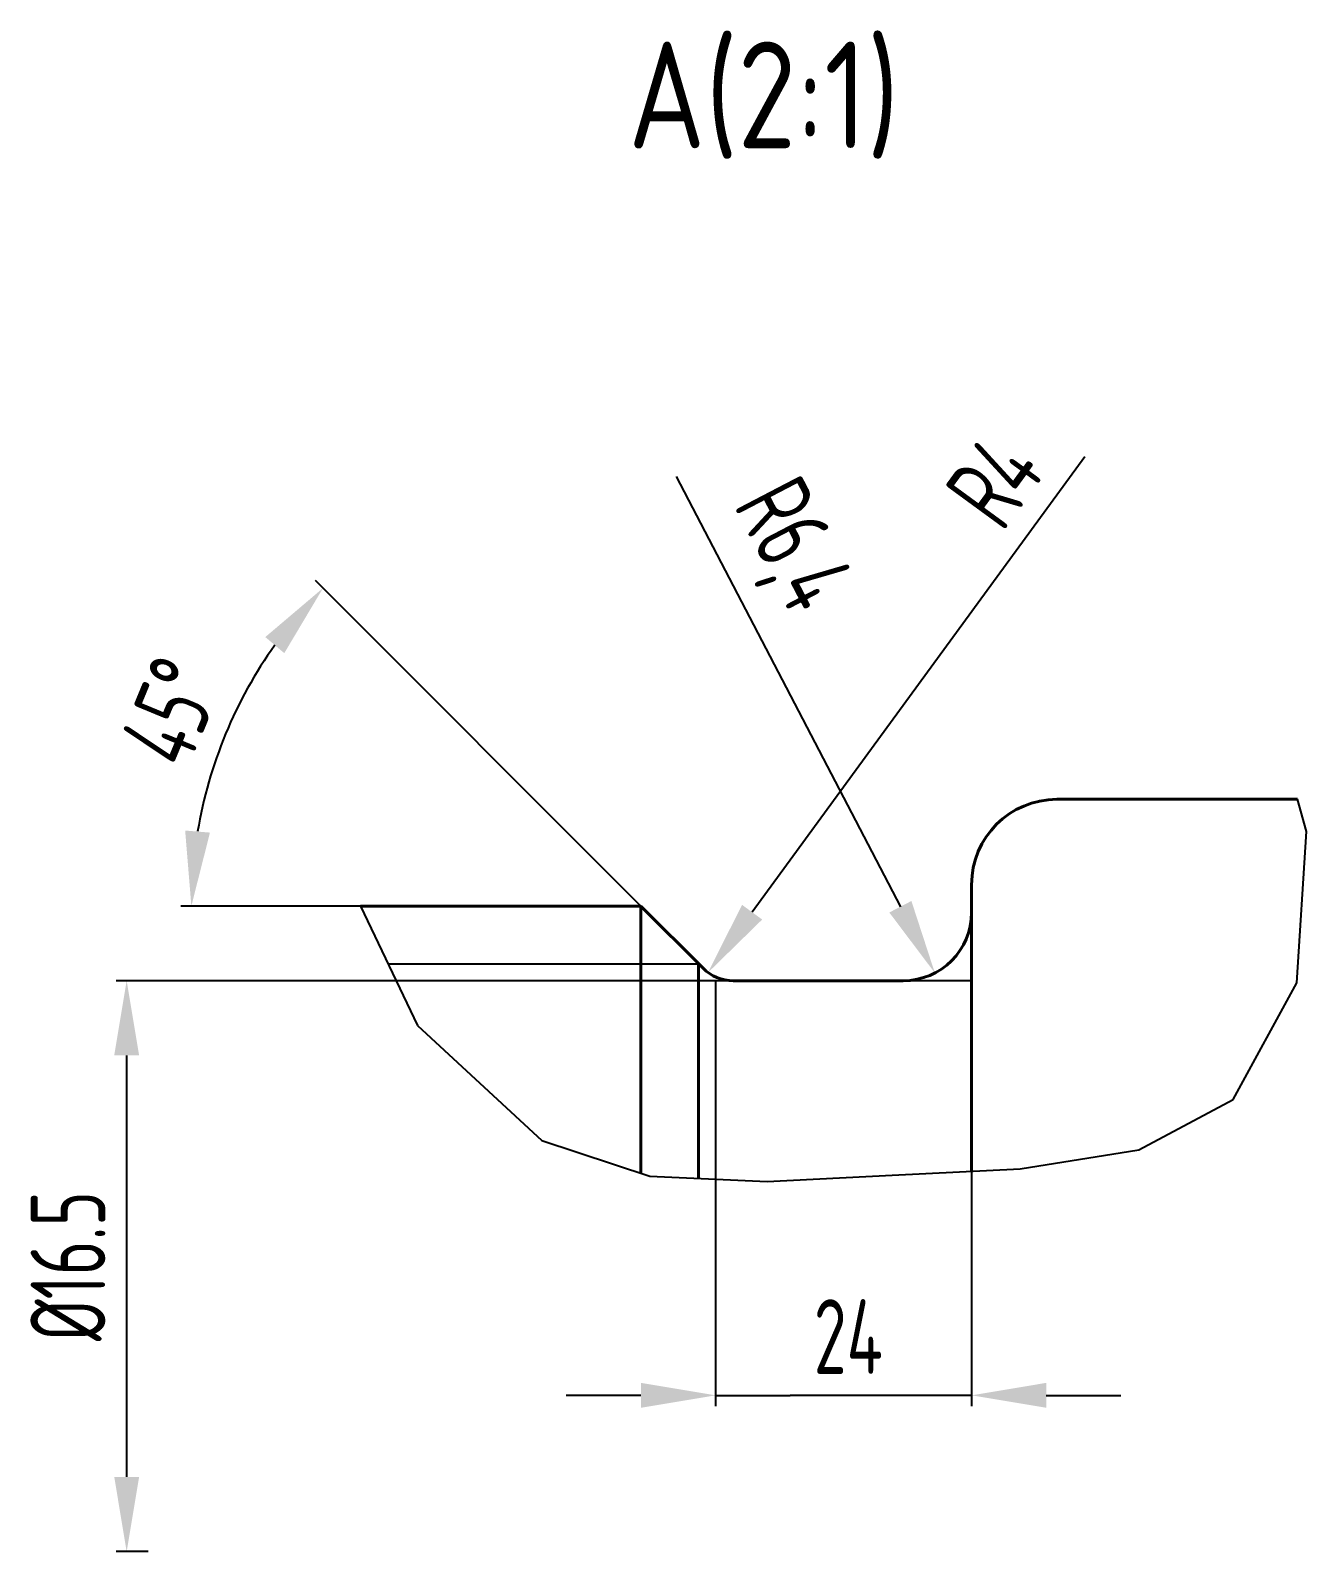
# Model space of a CAD drawing. Header units: millimetres. Extents: x 155 to 1809, y 69 to 860.
# Drawn here: x 365 to 424.8, y 283.2 to 354.5 of the extents above; entities that cross this region are included whole.
import ezdxf

# ---------------------------------------------------------------- set-up
doc = ezdxf.new("R2010")
doc.units = ezdxf.units.MM
doc.layers.add('9_ALL_NOTES', color=7, linetype='Continuous')
doc.layers.add('Bord', color=1, linetype='Continuous')
doc.layers.add('Con', color=6, linetype='Continuous', lineweight=40)
doc.styles.get("Standard").update_dxf_attribs({"font": 'arial.ttf'})
doc.styles.add('Style1', font='romans.shx', dxfattribs={"width": 0.8})
doc.dimstyles.new('DIMSTYLE_1', dxfattribs={"dimtxt": 4, "dimasz": 5, "dimexe": 0.5, "dimexo": 0, "dimgap": 1, "dimtad": 1, "dimdec": 1, "dimlfac": 2, "dimdsep": 46, "dimtxsty": 'Style1', "dimcen": 0.09, "dimadec": 1, "dimazin": 2, "dimtp": 0.3, "dimtm": 0.3, "dimtfac": 1, "dimtdec": 1, "dimtofl": 0, "dimtmove": 0, "dimatfit": 3, "dimfxl": 1, "dimtolj": 1, "dimarcsym": 0})

# ---------------------------------------------------------------- blocks, each defined once
blk = doc.blocks.new('*D18')
at = {"color": 0, "linetype": 'Continuous', "lineweight": -2, "transparency": 16777216}
for q in [(378.393, 328.739), (372.076, 313.488)]:
    blk.add_line((393.644, 313.488), q, dxfattribs=at)
blk.add_arc((393.644, 313.488), 21.068, 144.52931, 170.47069, dxfattribs=at)
at = {"color": 0, "linetype": 'Continuous', "transparency": 16777216}
for points in [[(376.041, 326.091), (376.931, 325.337), (378.747, 328.386)], [(373.448, 316.928), (372.285, 317.025), (372.576, 313.488)]]:
    blk.add_solid(points, dxfattribs=at)
at = {"layer": 'Defpoints', "color": 0, "linetype": 'Continuous', "transparency": 16777216}
for p in [(375.399, 324.023), (393.644, 313.488), (393.644, 313.488), (393.793, 313.339), (393.855, 313.488)]:
    blk.add_point(p, dxfattribs=at)
at = {"color": 0, "linetype": 'Continuous', "transparency": 16777216, "insert": (370.022, 323.273), "char_height": 3.5, "attachment_point": 2, "rotation": 67.5, "style": 'Style1'}
blk.add_mtext('\\A1;{\\fГОСТ тип А|b0|i0|c204|p34;\\Q0;45°}', dxfattribs=at)
blk = doc.blocks.new('*D19')
at = {"color": 0, "linetype": 'Continuous', "lineweight": -2, "transparency": 16777216}
for p, q in [((397.144, 309.988), (397.144, 290.061)), ((409.144, 309.988), (409.144, 290.061)), ((393.644, 290.561), (390.144, 290.561)), ((397.144, 290.561), (400.644, 290.561)), ((405.644, 290.561), (400.644, 290.561)), ((409.144, 290.561), (405.644, 290.561)), ((412.644, 290.561), (416.144, 290.561))]:
    blk.add_line(p, q, dxfattribs=at)
at = {"color": 0, "linetype": 'Continuous', "transparency": 16777216}
for points in [[(393.644, 291.145), (393.644, 289.978), (397.144, 290.561)], [(412.644, 291.145), (412.644, 289.978), (409.144, 290.561)]]:
    blk.add_solid(points, dxfattribs=at)
at = {"layer": 'Defpoints', "color": 0, "linetype": 'Continuous', "transparency": 16777216}
for p in [(397.144, 309.988), (409.144, 309.988), (397.144, 290.561)]:
    blk.add_point(p, dxfattribs=at)
at = {"color": 0, "linetype": 'Continuous', "transparency": 16777216, "insert": (403.364, 295.061), "char_height": 3.5, "attachment_point": 2, "style": 'Style1'}
blk.add_mtext('\\A1;{\\fГОСТ тип А|b0|i0|c204|p34;\\Q0;24}', dxfattribs=at)
blk = doc.blocks.new('*D20')
at = {"color": 0, "linetype": 'Continuous', "lineweight": -2, "transparency": 16777216}
for p, q in [((409.144, 309.988), (369.044, 309.988)), ((369.544, 286.74), (369.544, 306.488)), ((370.544, 283.24), (369.044, 283.24))]:
    blk.add_line(p, q, dxfattribs=at)
at = {"color": 0, "linetype": 'Continuous', "transparency": 16777216}
for points in [[(368.961, 306.488), (370.127, 306.488), (369.544, 309.988)], [(368.961, 286.74), (370.127, 286.74), (369.544, 283.24)]]:
    blk.add_solid(points, dxfattribs=at)
at = {"layer": 'Defpoints', "color": 0, "linetype": 'Continuous', "transparency": 16777216}
for p in [(369.544, 309.988), (409.144, 309.988), (370.544, 283.24)]:
    blk.add_point(p, dxfattribs=at)
at = {"color": 0, "linetype": 'Continuous', "transparency": 16777216, "insert": (365.044, 296.614), "char_height": 3.5, "attachment_point": 2, "rotation": 90, "style": 'Style1'}
blk.add_mtext('\\A1;{\\fГОСТ тип А|b0|i0|c204|p34;\\Q0;%%C16.5}', dxfattribs=at)
blk = doc.blocks.new('*D21')
at = {"color": 0, "linetype": 'Continuous', "lineweight": -2, "transparency": 16777216}
blk.add_line((395.297, 333.61), (405.806, 313.454), dxfattribs=at)
at = {"color": 0, "linetype": 'Continuous', "transparency": 16777216}
blk.add_solid([(406.323, 313.724), (405.288, 313.185), (407.424, 310.351)], dxfattribs=at)
at = {"layer": 'Defpoints', "color": 0, "linetype": 'Continuous', "transparency": 16777216}
for p in [(405.944, 313.188), (407.424, 310.351)]:
    blk.add_point(p, dxfattribs=at)
at = {"color": 0, "linetype": 'Continuous', "transparency": 16777216, "insert": (400.528, 330.248), "char_height": 3.5, "attachment_point": 5, "rotation": 297.53544, "style": 'Style1'}
blk.add_mtext('\\A1;{\\fГОСТ тип А|b0|i0|c204|p34;\\Q0;R6,4}', dxfattribs=at)
blk = doc.blocks.new('*D22')
at = {"color": 0, "linetype": 'Continuous', "lineweight": -2, "transparency": 16777216}
blk.add_line((414.448, 334.54), (398.858, 313.2), dxfattribs=at)
at = {"color": 0, "linetype": 'Continuous', "transparency": 16777216}
blk.add_solid([(398.386, 313.544), (399.329, 312.855), (396.793, 310.373)], dxfattribs=at)
at = {"layer": 'Defpoints', "color": 0, "linetype": 'Continuous', "transparency": 16777216}
for p in [(397.973, 311.988), (396.793, 310.373)]:
    blk.add_point(p, dxfattribs=at)
at = {"color": 0, "linetype": 'Continuous', "transparency": 16777216, "insert": (410.222, 333.417), "char_height": 3.5, "attachment_point": 5, "rotation": 53.85047, "style": 'Style1'}
blk.add_mtext('\\A1;{\\fГОСТ тип А|b0|i0|c204|p34;\\Q0;R4}', dxfattribs=at)

msp = doc.modelspace()

# ---------------------------------------------------------------- linework, layer by layer
at = {"linetype": 'Continuous'}
for p, q in [((424.84483, 316.98012), (424.41918, 318.48834)), ((424.39367, 309.88982), (424.84483, 316.98012)), ((380.49772, 313.48834), (383.16911, 307.89075)), ((421.39876, 304.42798), (424.39367, 309.88982)), ((383.16911, 307.89075), (389.0095, 302.50533)), ((416.98491, 302.06314), (421.39876, 304.42798)), ((389.0095, 302.50533), (394.06014, 300.83537)), ((411.42216, 301.17425), (416.98491, 302.06314)), ((394.06014, 300.83537), (399.55927, 300.57752)), ((399.55927, 300.57752), (405.42597, 300.87847)), ((405.42597, 300.87847), (411.42216, 301.17425))]:
    msp.add_line(p, q, dxfattribs=at)
at = {"layer": 'Bord', "linetype": 'Continuous'}
msp.add_line((381.78912, 310.78234), (396.35025, 310.78234), dxfattribs=at)
at = {"layer": 'Con', "linetype": 'Continuous'}
for p, q in [((413.14425, 318.48834), (424.41918, 318.48834)), ((409.14425, 314.48834), (409.14425, 301.06189)), ((393.64425, 313.48834), (380.49772, 313.48834)), ((393.64425, 300.97288), (393.64425, 313.48834)), ((396.55846, 310.57413), (393.64425, 313.48834)), ((396.35025, 310.78234), (396.35025, 300.72799)), ((405.94425, 309.98834), (397.97268, 309.98834))]:
    msp.add_line(p, q, dxfattribs=at)
for centre, radius, start, end in [((413.14425, 314.48834), 4, 90, 180), ((405.94425, 313.18834), 3.2, 270, 0), ((397.97268, 311.98834), 2, 225, 270)]:
    msp.add_arc(centre, radius, start, end, dxfattribs=at)

# ---------------------------------------------------------------- texts
at = {"layer": '9_ALL_NOTES', "linetype": 'Continuous', "insert": (399.40208, 353.99248), "char_height": 5, "width": 18.8945312, "attachment_point": 2, "line_spacing_factor": 0.9}
msp.add_mtext('{\\fГОСТ тип А|b0|i0|c204|p34;\\Q0;А(2:1)}', dxfattribs=at)

# ---------------------------------------------------------------- dimensions: what is measured, and where the dimension line sits
at = {"linetype": 'Continuous'}
for center, mpoint, picture, middle in [((397.97268, 311.98834), (396.79289, 310.37338), '*D22', (412.4422, 331.79502)), ((405.94425, 313.18834), (407.4236, 310.35082), '*D21', (397.79353, 328.8221))]:
    dim = msp.add_radius_dim(center=center, mpoint=mpoint, text='{\\fГОСТ тип А|b0|i0|c204|p34;\\Q0;<>}', dimstyle='DIMSTYLE_1', override={"dimtxt": 3.5, "dimasz": 3.5, "dimdsep": 44, "dimtol": 0, "dimlim": 0, "dimtp": 0.1, "dimtm": 0.1, "dimtfac": 1, "dimtdec": 4, "dimtolj": 1, "dimtzin": 8}, dxfattribs=at)
    dim.commit()
    dim.dimension.update_dxf_attribs({"geometry": picture, "text_midpoint": middle, "dimtype": 164})
dim = msp.add_angular_dim_2l(base=(375.39855, 324.0225), line1=((393.79323, 313.33937), (393.64425, 313.48834)), line2=((393.85493, 313.48834), (393.64425, 313.48834)), text='{\\fГОСТ тип А|b0|i0|c204|p34;\\Q0;<>}', dimstyle='DIMSTYLE_1', override={"dimtxt": 3.5, "dimasz": 3.5, "dimtol": 0, "dimlim": 0, "dimtp": 0.5, "dimtm": 0.5, "dimtfac": 1, "dimtdec": 1, "dimtolj": 1, "dimtzin": 8}, dxfattribs=at)
dim.commit()
dim.dimension.update_dxf_attribs({"geometry": '*D18', "text_midpoint": (374.17966, 321.55084), "dimtype": 162})
for base, p1, p2, angle, text, override, picture, middle in [((369.54414, 309.98834), (370.54414, 283.24005), (409.14425, 309.98834), 90, '{\\fГОСТ тип А|b0|i0|c204|p34;\\Q0;%%C16.5}', {"dimtxt": 3.5, "dimasz": 3.5, "dimdsep": 44, "dimtol": 0, "dimlim": 0, "dimtp": 0.2, "dimtm": 0.2, "dimtfac": 1, "dimtdec": 4, "dimtolj": 1, "dimtzin": 8}, '*D20', (369.54414, 296.6142)), ((397.14425, 290.56117), (409.14425, 309.98834), (397.14425, 309.98834), 180, '{\\fГОСТ тип А|b0|i0|c204|p34;\\Q0;<>}', {"dimtxt": 3.5, "dimasz": 3.5, "dimtol": 0, "dimlim": 0, "dimtp": 0.1, "dimtm": 0.1, "dimtfac": 1, "dimtdec": 4, "dimtolj": 1, "dimtzin": 8}, '*D19', (403.36423, 290.56117))]:
    dim = msp.add_linear_dim(base=base, p1=p1, p2=p2, angle=angle, text=text, dimstyle='DIMSTYLE_1', override=override, dxfattribs=at)
    dim.commit()
    dim.dimension.update_dxf_attribs({"geometry": picture, "text_midpoint": middle, "dimtype": 160})

doc.saveas('drawing.dxf')
